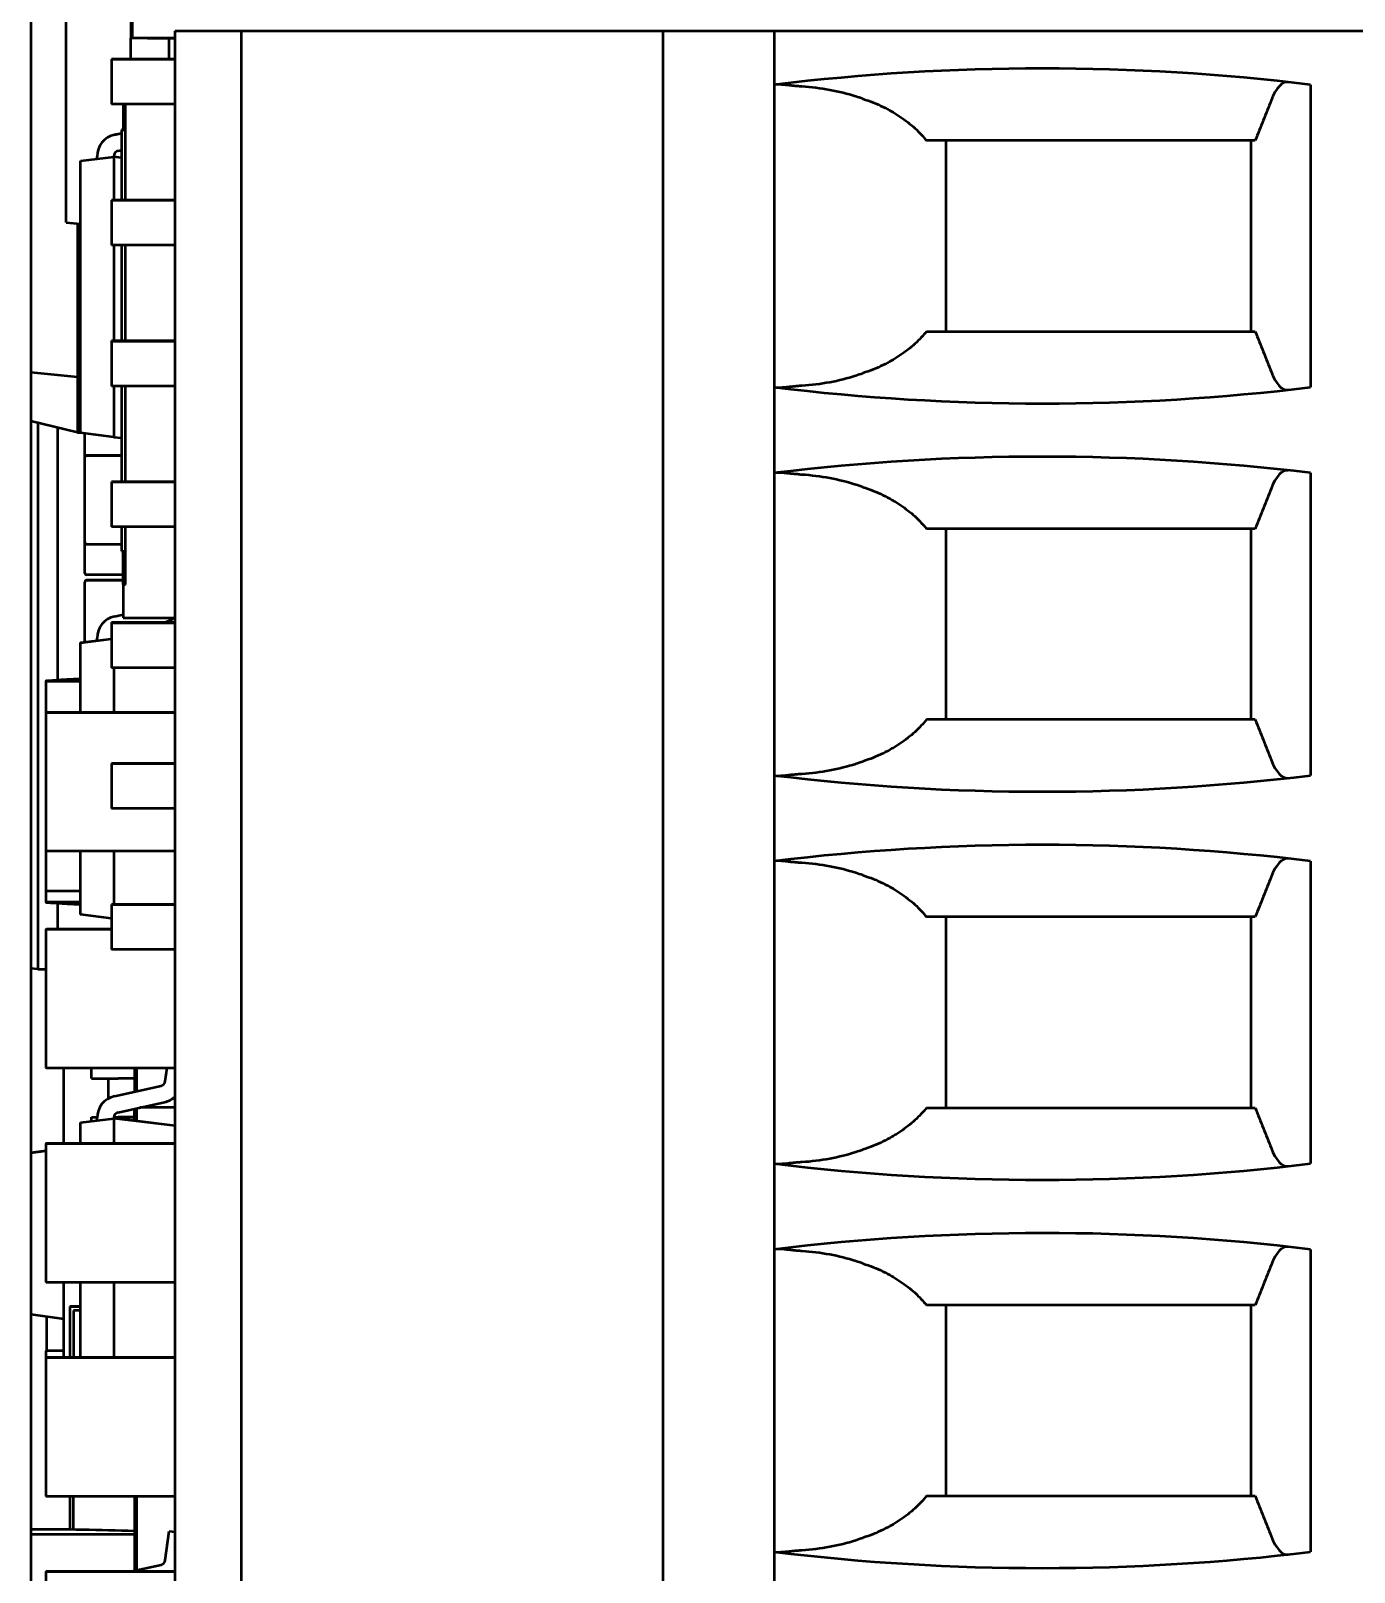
# Model space of a CAD drawing. Header units: millimetres. Extents: x 3137 to 5094, y 789 to 1822.
# Drawn here: x 3575.94 to 3587.87, y 1570.82 to 1584.72 of the extents above; entities that cross this region are included whole.
import ezdxf

# ---------------------------------------------------------------- set-up
doc = ezdxf.new("R2010")
doc.units = ezdxf.units.MM
doc.header["$LTSCALE"] = 1.8
doc.layers.add('외형선(ISO)', color=7, linetype='Continuous', lineweight=50)

msp = doc.modelspace()

# ---------------------------------------------------------------- linework, layer by layer
at = {"layer": '외형선(ISO)'}
for p, q in [((3575.942, 1586.721), (3575.942, 1566.711)), ((3576.259, 1582.994), (3576.259, 1585.865)), ((3576.843, 1585.328), (3576.843, 1584.655)), ((3576.856, 1585.328), (3576.856, 1584.655)), ((3576.856, 1584.655), (3576.843, 1584.655)), ((3576.843, 1584.465), (3576.843, 1584.655)), ((3576.993, 1584.655), (3576.856, 1584.655)), ((3577.242, 1584.655), (3577.189, 1584.655)), ((3577.189, 1584.465), (3577.189, 1584.655)), ((3577.242, 1584.721), (3577.542, 1584.721)), ((3577.242, 1570.521), (3577.242, 1584.721)), ((3577.542, 1584.721), (3577.842, 1584.721)), ((3577.842, 1570.521), (3577.842, 1584.721)), ((3577.842, 1584.721), (3581.642, 1584.721)), ((3581.642, 1570.521), (3581.642, 1584.721)), ((3581.642, 1584.721), (3582.142, 1584.721)), ((3582.142, 1584.721), (3582.342, 1584.721)), ((3582.342, 1584.721), (3582.642, 1584.721)), ((3582.642, 1584.721), (3588.342, 1584.721)), ((3582.642, 1584.721), (3582.642, 1570.521)), ((3577.242, 1584.465), (3576.668, 1584.465)), ((3576.668, 1584.464), (3576.668, 1584.465)), ((3576.668, 1584.464), (3577.242, 1584.464)), ((3576.668, 1584.464), (3576.668, 1584.058)), ((3576.668, 1584.464), (3577.242, 1584.464)), ((3577.242, 1584.464), (3576.668, 1584.464)), ((3576.668, 1584.464), (3576.668, 1584.464)), ((3576.668, 1584.464), (3576.668, 1584.464)), ((3587.477, 1584.234), (3587.477, 1581.507)), ((3577.242, 1584.058), (3576.668, 1584.058)), ((3576.774, 1584.058), (3576.774, 1583.828)), ((3576.794, 1583.828), (3576.794, 1584.058)), ((3576.759, 1583.828), (3576.774, 1583.828)), ((3576.794, 1583.828), (3576.759, 1583.828)), ((3576.759, 1583.828), (3576.759, 1583.195)), ((3576.759, 1583.828), (3576.759, 1583.828)), ((3576.774, 1583.828), (3576.794, 1583.828)), ((3576.794, 1583.195), (3576.794, 1583.828)), ((3576.696, 1583.785), (3576.759, 1583.799)), ((3576.696, 1583.784), (3576.759, 1583.799)), ((3576.696, 1583.785), (3576.759, 1583.799)), ((3576.696, 1583.785), (3576.759, 1583.799)), ((3576.696, 1583.784), (3576.759, 1583.798)), ((3576.696, 1583.784), (3576.759, 1583.798)), ((3576.696, 1583.784), (3576.759, 1583.798)), ((3576.696, 1583.784), (3576.759, 1583.798)), ((3584.192, 1582.011), (3584.192, 1583.731)), ((3586.942, 1582.011), (3586.942, 1583.731)), ((3576.389, 1583.548), (3576.689, 1583.585)), ((3576.389, 1583.549), (3576.539, 1583.567)), ((3576.389, 1583.548), (3576.389, 1583.549)), ((3576.389, 1581.095), (3576.389, 1583.548)), ((3576.539, 1583.589), (3576.539, 1583.589)), ((3576.539, 1583.566), (3576.539, 1583.589)), ((3576.539, 1583.589), (3576.539, 1583.589)), ((3576.539, 1583.589), (3576.539, 1583.589)), ((3576.539, 1583.589), (3576.539, 1583.589)), ((3576.539, 1583.589), (3576.539, 1583.589)), ((3576.539, 1583.589), (3576.539, 1583.589)), ((3576.539, 1583.589), (3576.539, 1583.589)), ((3576.539, 1583.566), (3576.689, 1583.585)), ((3576.689, 1583.585), (3576.689, 1583.589)), ((3576.689, 1583.585), (3576.689, 1583.585)), ((3576.759, 1583.577), (3576.689, 1583.585)), ((3576.759, 1583.576), (3576.689, 1583.585)), ((3576.689, 1583.585), (3576.689, 1583.195)), ((3576.728, 1583.638), (3576.759, 1583.645)), ((3577.242, 1583.195), (3576.668, 1583.195)), ((3576.668, 1583.194), (3576.668, 1583.195)), ((3576.668, 1583.194), (3577.242, 1583.194)), ((3576.668, 1583.194), (3576.668, 1582.788)), ((3576.668, 1583.194), (3577.242, 1583.194)), ((3577.242, 1583.194), (3576.668, 1583.194)), ((3576.668, 1583.194), (3576.668, 1583.194)), ((3576.668, 1583.194), (3576.668, 1583.194)), ((3576.259, 1582.994), (3576.389, 1582.98)), ((3576.363, 1582.983), (3576.363, 1581.598)), ((3577.242, 1582.788), (3576.668, 1582.788)), ((3576.689, 1582.788), (3576.689, 1581.925)), ((3576.759, 1582.788), (3576.759, 1581.925)), ((3576.794, 1581.925), (3576.794, 1582.788)), ((3577.242, 1581.925), (3576.668, 1581.925)), ((3576.668, 1581.924), (3576.668, 1581.925)), ((3576.668, 1581.924), (3577.242, 1581.924)), ((3576.668, 1581.924), (3576.668, 1581.518)), ((3576.668, 1581.924), (3577.242, 1581.924)), ((3577.242, 1581.924), (3576.668, 1581.924)), ((3576.668, 1581.924), (3576.668, 1581.924)), ((3576.668, 1581.924), (3576.668, 1581.924)), ((3576.363, 1581.598), (3575.942, 1581.64)), ((3576.363, 1581.598), (3576.363, 1581.099)), ((3576.389, 1581.598), (3576.363, 1581.598)), ((3577.242, 1581.518), (3576.668, 1581.518)), ((3576.689, 1581.518), (3576.689, 1581.058)), ((3576.759, 1581.518), (3576.759, 1580.655)), ((3576.794, 1580.655), (3576.794, 1581.518)), ((3576.363, 1581.099), (3575.942, 1581.2)), ((3576.005, 1581.185), (3576.005, 1576.26)), ((3576.185, 1578.869), (3576.185, 1581.141)), ((3576.363, 1581.099), (3576.389, 1581.099)), ((3576.689, 1581.058), (3576.389, 1581.095)), ((3576.427, 1580.877), (3576.427, 1581.091)), ((3576.689, 1581.058), (3576.759, 1581.05)), ((3576.427, 1580.877), (3576.427, 1580.877)), ((3576.427, 1580.109), (3576.427, 1580.877)), ((3576.759, 1580.893), (3576.443, 1580.893)), ((3576.443, 1580.893), (3576.759, 1580.893)), ((3576.443, 1580.893), (3576.443, 1580.893)), ((3576.759, 1580.893), (3576.443, 1580.893)), ((3576.443, 1580.893), (3576.443, 1580.893)), ((3577.242, 1580.655), (3576.668, 1580.655)), ((3576.668, 1580.654), (3576.668, 1580.655)), ((3576.668, 1580.654), (3577.242, 1580.654)), ((3576.668, 1580.654), (3576.668, 1580.248)), ((3576.668, 1580.654), (3577.242, 1580.654)), ((3577.242, 1580.654), (3576.668, 1580.654)), ((3576.668, 1580.654), (3576.668, 1580.654)), ((3576.668, 1580.654), (3576.668, 1580.654)), ((3587.477, 1580.734), (3587.477, 1578.007)), ((3577.242, 1580.248), (3576.668, 1580.248)), ((3576.759, 1580.248), (3576.759, 1580.028)), ((3576.794, 1580.028), (3576.794, 1580.248)), ((3584.192, 1578.511), (3584.192, 1580.231)), ((3586.942, 1578.511), (3586.942, 1580.231)), ((3576.427, 1579.832), (3576.427, 1580.109)), ((3576.443, 1580.093), (3576.759, 1580.093)), ((3576.759, 1580.028), (3576.794, 1580.028)), ((3576.774, 1579.728), (3576.774, 1580.028)), ((3576.794, 1579.728), (3576.794, 1580.028)), ((3576.774, 1579.816), (3576.443, 1579.816)), ((3576.427, 1579.751), (3576.427, 1579.751)), ((3576.427, 1579.21), (3576.427, 1579.751)), ((3576.774, 1579.767), (3576.443, 1579.767)), ((3576.443, 1579.767), (3576.774, 1579.767)), ((3576.443, 1579.767), (3576.443, 1579.767)), ((3576.774, 1579.767), (3576.443, 1579.767)), ((3576.443, 1579.767), (3576.443, 1579.767)), ((3576.774, 1579.728), (3576.794, 1579.728)), ((3576.774, 1579.728), (3576.774, 1579.428)), ((3576.774, 1579.728), (3576.794, 1579.728)), ((3576.774, 1579.728), (3576.774, 1579.728)), ((3577.242, 1579.385), (3576.668, 1579.385)), ((3576.668, 1579.384), (3576.668, 1579.385)), ((3576.668, 1579.384), (3577.242, 1579.384)), ((3576.668, 1579.384), (3576.668, 1578.978)), ((3576.668, 1579.384), (3577.242, 1579.384)), ((3577.242, 1579.384), (3576.668, 1579.384)), ((3576.668, 1579.384), (3576.668, 1579.384)), ((3576.668, 1579.384), (3576.668, 1579.384)), ((3576.696, 1579.441), (3576.774, 1579.459)), ((3576.696, 1579.441), (3576.774, 1579.459)), ((3576.696, 1579.441), (3576.774, 1579.459)), ((3576.696, 1579.441), (3576.774, 1579.458)), ((3576.696, 1579.441), (3576.774, 1579.458)), ((3576.696, 1579.441), (3576.774, 1579.458)), ((3576.696, 1579.441), (3576.774, 1579.458)), ((3576.696, 1579.441), (3576.774, 1579.458)), ((3576.774, 1579.428), (3577.242, 1579.428)), ((3577.133, 1579.385), (3577.147, 1579.388)), ((3576.389, 1579.204), (3576.668, 1579.239)), ((3576.539, 1579.246), (3576.539, 1579.246)), ((3576.539, 1579.223), (3576.539, 1579.246)), ((3576.539, 1579.246), (3576.539, 1579.246)), ((3576.539, 1579.246), (3576.539, 1579.246)), ((3576.539, 1579.246), (3576.539, 1579.246)), ((3576.539, 1579.246), (3576.539, 1579.246)), ((3576.539, 1579.246), (3576.539, 1579.246)), ((3576.539, 1579.246), (3576.539, 1579.246)), ((3576.539, 1579.223), (3576.668, 1579.239)), ((3576.389, 1579.205), (3576.539, 1579.224)), ((3576.389, 1579.204), (3576.389, 1579.205)), ((3576.389, 1578.576), (3576.389, 1579.204)), ((3577.242, 1578.978), (3576.668, 1578.978)), ((3576.689, 1578.978), (3576.689, 1578.576)), ((3576.077, 1578.856), (3576.077, 1578.856)), ((3576.077, 1578.856), (3576.077, 1578.571)), ((3576.082, 1578.856), (3576.389, 1578.856)), ((3576.077, 1578.571), (3576.077, 1577.331)), ((3577.242, 1578.576), (3576.082, 1578.576)), ((3576.082, 1578.576), (3576.082, 1578.576)), ((3576.082, 1578.576), (3577.242, 1578.576)), ((3577.242, 1578.115), (3576.668, 1578.115)), ((3576.668, 1578.114), (3576.668, 1578.115)), ((3576.668, 1578.114), (3576.668, 1577.708)), ((3576.668, 1578.114), (3576.668, 1578.114)), ((3576.668, 1578.114), (3577.242, 1578.114)), ((3576.668, 1578.114), (3577.242, 1578.114)), ((3577.242, 1578.114), (3576.668, 1578.114)), ((3576.668, 1578.114), (3576.668, 1578.114)), ((3577.242, 1577.708), (3576.668, 1577.708)), ((3576.077, 1577.331), (3576.077, 1576.968)), ((3576.082, 1577.326), (3577.242, 1577.326)), ((3576.389, 1576.752), (3576.389, 1577.326)), ((3576.689, 1577.326), (3576.689, 1576.845)), ((3587.477, 1577.234), (3587.477, 1574.507)), ((3576.077, 1576.968), (3576.077, 1576.866)), ((3576.389, 1576.963), (3576.082, 1576.963)), ((3576.389, 1576.866), (3576.082, 1576.866)), ((3576.185, 1576.62), (3576.185, 1576.853)), ((3576.668, 1576.718), (3576.389, 1576.752)), ((3577.242, 1576.845), (3576.668, 1576.845)), ((3576.668, 1576.844), (3576.668, 1576.845)), ((3576.668, 1576.844), (3576.668, 1576.844)), ((3576.668, 1576.844), (3576.668, 1576.844)), ((3576.668, 1576.844), (3576.668, 1576.438)), ((3576.668, 1576.844), (3577.242, 1576.844)), ((3577.242, 1576.844), (3576.668, 1576.844)), ((3576.668, 1576.844), (3577.242, 1576.844)), ((3584.192, 1575.011), (3584.192, 1576.731)), ((3586.942, 1575.011), (3586.942, 1576.731)), ((3576.077, 1576.615), (3576.077, 1575.375)), ((3576.668, 1576.62), (3576.082, 1576.62)), ((3576.082, 1576.62), (3576.082, 1576.62)), ((3576.082, 1576.62), (3576.668, 1576.62)), ((3577.242, 1576.438), (3576.668, 1576.438)), ((3576.005, 1576.26), (3575.942, 1576.268)), ((3576.005, 1576.26), (3576.077, 1576.26)), ((3576.082, 1575.37), (3577.242, 1575.37)), ((3576.239, 1574.69), (3576.239, 1575.37)), ((3576.489, 1575.275), (3576.489, 1575.37)), ((3576.877, 1575.37), (3576.877, 1575.156)), ((3576.896, 1575.16), (3576.896, 1575.37)), ((3577.153, 1575.25), (3577.17, 1575.37)), ((3576.639, 1575.275), (3576.639, 1575.093)), ((3576.696, 1575.115), (3577.115, 1575.208)), ((3576.696, 1575.115), (3577.115, 1575.208)), ((3576.696, 1575.115), (3577.115, 1575.208)), ((3576.696, 1575.115), (3577.115, 1575.208)), ((3576.696, 1575.115), (3577.115, 1575.208)), ((3576.696, 1575.115), (3577.115, 1575.208)), ((3576.696, 1575.115), (3577.115, 1575.208)), ((3576.696, 1575.115), (3577.115, 1575.208)), ((3576.877, 1575.275), (3576.73, 1575.275)), ((3576.728, 1574.968), (3577.147, 1575.062)), ((3576.489, 1574.925), (3576.539, 1574.925)), ((3576.489, 1574.891), (3576.489, 1574.925)), ((3576.877, 1574.925), (3576.73, 1574.925)), ((3576.735, 1574.925), (3576.877, 1574.925)), ((3576.877, 1574.893), (3576.877, 1575.001)), ((3576.896, 1574.89), (3576.896, 1575.006)), ((3577.242, 1575.012), (3576.923, 1575.012)), ((3576.389, 1574.878), (3576.689, 1574.915)), ((3576.389, 1574.879), (3576.539, 1574.897)), ((3576.389, 1574.878), (3576.389, 1574.879)), ((3576.389, 1574.69), (3576.389, 1574.878)), ((3576.539, 1574.92), (3576.539, 1574.92)), ((3576.539, 1574.897), (3576.539, 1574.92)), ((3576.539, 1574.92), (3576.539, 1574.92)), ((3576.539, 1574.92), (3576.539, 1574.92)), ((3576.539, 1574.92), (3576.539, 1574.92)), ((3576.539, 1574.92), (3576.539, 1574.92)), ((3576.539, 1574.92), (3576.539, 1574.92)), ((3576.539, 1574.92), (3576.539, 1574.92)), ((3576.539, 1574.897), (3576.689, 1574.915)), ((3576.689, 1574.915), (3576.689, 1574.92)), ((3577.242, 1574.848), (3576.689, 1574.916)), ((3576.689, 1574.915), (3576.689, 1574.915)), ((3577.242, 1574.847), (3576.689, 1574.915)), ((3576.689, 1574.915), (3576.689, 1574.69)), ((3576.077, 1574.684), (3576.077, 1573.444)), ((3576.082, 1574.689), (3576.082, 1574.69)), ((3576.082, 1574.69), (3577.242, 1574.69)), ((3577.242, 1574.689), (3576.082, 1574.689)), ((3576.077, 1574.624), (3575.942, 1574.605)), ((3575.942, 1574.604), (3576.077, 1574.623)), ((3587.477, 1573.734), (3587.477, 1571.007)), ((3576.082, 1573.439), (3577.242, 1573.439)), ((3576.239, 1572.759), (3576.239, 1573.439)), ((3576.389, 1572.759), (3576.389, 1573.439)), ((3576.689, 1573.439), (3576.689, 1572.759)), ((3575.942, 1573.151), (3576.239, 1573.109)), ((3576.082, 1573.131), (3576.082, 1572.82)), ((3576.292, 1573.218), (3576.292, 1573.219)), ((3576.292, 1573.219), (3576.389, 1573.219)), ((3576.292, 1573.219), (3576.292, 1573.219)), ((3576.389, 1573.218), (3576.292, 1573.218)), ((3576.292, 1573.218), (3576.292, 1572.759)), ((3576.327, 1573.183), (3576.327, 1572.759)), ((3576.327, 1573.183), (3576.327, 1573.183)), ((3576.389, 1573.183), (3576.327, 1573.183)), ((3576.389, 1573.183), (3576.327, 1573.183)), ((3584.192, 1571.511), (3584.192, 1573.231)), ((3586.942, 1571.511), (3586.942, 1573.231)), ((3576.077, 1572.815), (3576.077, 1572.754)), ((3576.077, 1572.815), (3576.077, 1572.815)), ((3576.077, 1572.754), (3576.077, 1571.514)), ((3576.239, 1572.82), (3576.082, 1572.82)), ((3577.242, 1572.759), (3576.082, 1572.759)), ((3576.082, 1572.759), (3576.082, 1572.759)), ((3576.082, 1572.759), (3577.242, 1572.759)), ((3576.082, 1571.509), (3577.242, 1571.509)), ((3576.292, 1571.509), (3576.292, 1571.211)), ((3576.327, 1571.21), (3576.327, 1571.509)), ((3576.877, 1571.509), (3576.877, 1570.838)), ((3576.896, 1570.842), (3576.896, 1571.509)), ((3577.153, 1570.932), (3577.19, 1571.195)), ((3577.19, 1571.195), (3577.242, 1571.187)), ((3577.19, 1571.195), (3577.19, 1571.195)), ((3577.19, 1571.195), (3577.242, 1571.187)), ((3577.19, 1571.195), (3577.242, 1571.188)), ((3577.19, 1571.195), (3577.19, 1571.195)), ((3577.19, 1571.195), (3577.242, 1571.188)), ((3577.19, 1571.195), (3577.19, 1571.195)), ((3577.19, 1571.195), (3577.242, 1571.188)), ((3577.19, 1571.195), (3577.19, 1571.195)), ((3577.19, 1571.195), (3577.242, 1571.188)), ((3577.19, 1571.195), (3577.19, 1571.195)), ((3577.19, 1571.195), (3577.242, 1571.188)), ((3577.19, 1571.195), (3577.19, 1571.195)), ((3577.19, 1571.195), (3577.242, 1571.188)), ((3577.19, 1571.195), (3577.19, 1571.195)), ((3575.942, 1571.167), (3576.877, 1571.167)), ((3576.077, 1570.824), (3576.077, 1569.584)), ((3577.242, 1570.829), (3576.082, 1570.829)), ((3576.082, 1570.829), (3577.242, 1570.829)), ((3576.082, 1570.829), (3576.082, 1570.829)), ((3576.569, 1570.824), (3576.569, 1570.824)), ((3576.834, 1570.824), (3576.834, 1570.824)), ((3576.838, 1570.829), (3577.115, 1570.89)), ((3576.838, 1570.829), (3577.115, 1570.89)), ((3576.838, 1570.829), (3576.838, 1570.829)), ((3576.838, 1570.829), (3576.838, 1570.829)), ((3576.838, 1570.829), (3576.838, 1570.829)), ((3576.839, 1570.829), (3577.115, 1570.89)), ((3576.839, 1570.829), (3577.115, 1570.89)), ((3576.839, 1570.829), (3577.115, 1570.89)), ((3576.839, 1570.829), (3576.839, 1570.829)), ((3576.839, 1570.829), (3576.839, 1570.829)), ((3576.839, 1570.829), (3576.839, 1570.829)), ((3576.839, 1570.829), (3576.839, 1570.829)), ((3576.84, 1570.829), (3577.115, 1570.89)), ((3576.84, 1570.829), (3577.115, 1570.89)), ((3576.84, 1570.829), (3577.115, 1570.89)), ((3576.84, 1570.829), (3576.84, 1570.829))]:
    msp.add_line(p, q, dxfattribs=at)
for centre, radius, start, end in [((3585.062, 1564.381), 20, 83.062, 96.9498), ((3576.739, 1583.589), 0.2, 102.5361, 180), ((3576.739, 1583.589), 0.2, 102.5361, 180), ((3576.739, 1583.589), 0.2, 102.5361, 180), ((3576.739, 1583.589), 0.2, 102.5361, 180), ((3576.739, 1583.589), 0.2, 102.5361, 180), ((3576.739, 1583.589), 0.2, 102.5361, 180), ((3576.739, 1583.589), 0.2, 102.5361, 180), ((3576.739, 1583.589), 0.2, 102.5361, 180), ((3576.739, 1583.589), 0.05, 102.5361, 180), ((3585.062, 1601.361), 20, 263.0502, 276.938), ((3576.443, 1580.877), 0.016, 90, 180), ((3576.443, 1580.877), 0.016, 90, 180), ((3585.062, 1560.881), 20, 83.062, 96.9498), ((3576.443, 1580.109), 0.016, 180, 270), ((3576.443, 1579.832), 0.016, 180, 270), ((3576.443, 1579.751), 0.016, 90, 180), ((3576.443, 1579.751), 0.016, 90, 180), ((3576.739, 1579.246), 0.2, 102.5361, 180), ((3576.739, 1579.246), 0.2, 102.5361, 180), ((3576.739, 1579.246), 0.2, 102.5361, 180), ((3576.739, 1579.246), 0.2, 102.5361, 180), ((3576.739, 1579.246), 0.2, 102.5361, 180), ((3576.739, 1579.246), 0.2, 102.5361, 180), ((3576.739, 1579.246), 0.2, 102.5361, 180), ((3576.739, 1579.246), 0.2, 102.5361, 180), ((3577.104, 1579.583), 0.2, 282.5361, 309.1219), ((3585.062, 1597.861), 20, 263.0502, 276.938), ((3576.082, 1577.331), 0.005, 180, 270.0199), ((3585.062, 1557.381), 20, 83.062, 96.9498), ((3576.082, 1575.375), 0.005, 180, 270.0199), ((3577.104, 1575.257), 0.05, 282.5361, 352), ((3577.104, 1575.257), 0.05, 282.5361, 352), ((3577.104, 1575.257), 0.05, 282.5361, 352), ((3577.104, 1575.257), 0.05, 282.5361, 352), ((3577.104, 1575.257), 0.05, 282.5361, 352), ((3577.104, 1575.257), 0.05, 282.5361, 352), ((3577.104, 1575.257), 0.05, 282.5361, 352), ((3577.104, 1575.257), 0.05, 282.5361, 352), ((3576.739, 1574.92), 0.2, 102.5361, 180), ((3576.739, 1574.92), 0.2, 102.5361, 180), ((3576.739, 1574.92), 0.2, 102.5361, 180), ((3576.739, 1574.92), 0.2, 102.5361, 180), ((3576.739, 1574.92), 0.2, 102.5361, 180), ((3576.739, 1574.92), 0.2, 102.5361, 180), ((3576.739, 1574.92), 0.2, 102.5361, 180), ((3576.739, 1574.92), 0.2, 102.5361, 180), ((3577.104, 1575.257), 0.2, 282.5361, 313.477), ((3576.739, 1574.92), 0.05, 102.5361, 180), ((3585.062, 1594.361), 20, 263.0502, 276.938), ((3585.062, 1553.881), 20, 83.062, 96.9498), ((3576.082, 1573.444), 0.005, 180, 270.0199), ((3576.082, 1572.815), 0.005, 90, 180), ((3576.082, 1571.514), 0.005, 180, 270.0199), ((3577.104, 1570.939), 0.05, 282.5361, 352), ((3577.104, 1570.939), 0.05, 282.5361, 352), ((3577.104, 1570.939), 0.05, 282.5361, 352), ((3577.104, 1570.939), 0.05, 282.5361, 352), ((3577.104, 1570.939), 0.05, 282.5361, 352), ((3577.104, 1570.939), 0.05, 282.5361, 352), ((3577.104, 1570.939), 0.05, 282.5361, 352), ((3577.104, 1570.939), 0.05, 282.5361, 352), ((3585.062, 1590.861), 20, 263.0502, 276.938), ((3576.082, 1570.824), 0.005, 90, 180.0142)]:
    msp.add_arc(centre, radius, start, end, dxfattribs=at)
for centre, major_axis, ratio, start_param, end_param in [((3587.274, 1583.251), (-0.008, 1.007), 0.265469, 6.251531, 6.862917), ((3582.481, 1583.109), (-1.662, -0.285), 0.648616, 4.035739, 4.353534), ((3575.813, 1564.381), (-22.877, 0), 0.914642, 4.372426, 4.375396), ((3582.481, 1582.632), (-1.662, 0.285), 0.648616, 1.929651, 2.247447), ((3575.813, 1601.361), (-22.877, 0), 0.914642, 1.907789, 1.910759), ((3587.274, 1582.49), (-0.008, -1.007), 0.265469, 5.703454, 6.31484), ((3587.274, 1579.751), (-0.008, 1.007), 0.265469, 6.251531, 6.862917), ((3582.481, 1579.609), (-1.662, -0.285), 0.648616, 4.035739, 4.353534), ((3575.813, 1560.881), (-22.877, 0), 0.914642, 4.372426, 4.375396), ((3575.813, 1597.861), (-22.877, 0), 0.914642, 1.907789, 1.910759), ((3587.274, 1578.99), (-0.008, -1.007), 0.265469, 5.703454, 6.31484), ((3582.481, 1579.132), (-1.662, 0.285), 0.648616, 1.929651, 2.247447), ((3582.481, 1576.109), (-1.662, -0.285), 0.648616, 4.035739, 4.353534), ((3587.274, 1576.251), (-0.008, 1.007), 0.265469, 6.251531, 6.862917), ((3575.813, 1557.381), (-22.877, 0), 0.914642, 4.372426, 4.375396), ((3822.511, 1823.59), (-246.43, -246.73), 0.000136, 0.000157, 0.001646), ((3576.739, 1575.275), (-0.25, 0), 0.00019, 0, 1.53589), ((3576.739, 1574.925), (-0.25, 0), 0.00019, 0, 0.643865), ((3576.739, 1574.925), (0.1, 0), 0.00019, 4.191682, 4.677482), ((3576.739, 1574.925), (-0.25, 0), 0.00019, 1.37045, 1.53589), ((3587.274, 1575.49), (-0.008, -1.007), 0.265469, 5.703454, 6.31484), ((3582.481, 1575.632), (-1.662, 0.285), 0.648616, 1.929651, 2.247447), ((3575.813, 1594.361), (-22.877, 0), 0.914642, 1.907789, 1.910759), ((3582.481, 1572.609), (-1.662, -0.285), 0.648616, 4.035739, 4.353534), ((3587.274, 1572.751), (-0.008, 1.007), 0.265469, 6.251531, 6.862917), ((3575.813, 1553.881), (-22.877, 0), 0.914642, 4.372426, 4.375396), ((3582.481, 1572.132), (-1.662, 0.285), 0.648616, 1.929651, 2.247447), ((3575.813, 1590.861), (-22.877, 0), 0.914642, 1.907789, 1.910759), ((3587.274, 1571.99), (-0.008, -1.007), 0.265469, 5.703454, 6.31484)]:
    msp.add_ellipse(centre, major_axis=major_axis, ratio=ratio, start_param=start_param, end_param=end_param, dxfattribs=at)
for points in [[(3577.189, 1584.655), (3577.189, 1584.655), (3576.844, 1584.655), (3576.843, 1584.655)], [(3576.993, 1584.655), (3577.004, 1584.655), (3577.143, 1584.655), (3577.242, 1584.655)], [(3576.082, 1576.861), (3576.079, 1576.861), (3576.077, 1576.863), (3576.077, 1576.866)], [(3576.077, 1572.324), (3576.077, 1572.325), (3576.077, 1572.325), (3576.077, 1572.325)], [(3575.942, 1571.211), (3576.253, 1571.214), (3576.565, 1571.208), (3576.877, 1571.196)]]:
    msp.add_open_spline(points, degree=3, dxfattribs=at)
for points, knots in [([(3582.892, 1584.218), (3582.878, 1584.219), (3582.864, 1584.22), (3582.851, 1584.222), (3582.845, 1584.222), (3582.839, 1584.223), (3582.832, 1584.223), (3582.826, 1584.224), (3582.82, 1584.224), (3582.814, 1584.225), (3582.802, 1584.226), (3582.791, 1584.227), (3582.78, 1584.229), (3582.769, 1584.23), (3582.758, 1584.231), (3582.748, 1584.232), (3582.739, 1584.233), (3582.729, 1584.234), (3582.721, 1584.235), (3582.716, 1584.235), (3582.712, 1584.235), (3582.708, 1584.236), (3582.704, 1584.236), (3582.701, 1584.236), (3582.697, 1584.236), (3582.69, 1584.237), (3582.683, 1584.237), (3582.677, 1584.237), (3582.671, 1584.237), (3582.666, 1584.237), (3582.662, 1584.236)], [0.125716, 0.125716, 0.125716, 0.125716, 0.1735105, 0.1735105, 0.1735105, 0.1972868, 0.1972868, 0.1972868, 0.2211022, 0.2211022, 0.2211022, 0.2689459, 0.2689459, 0.2689459, 0.3168849, 0.3168849, 0.3168849, 0.3646899, 0.3646899, 0.3646899, 0.3884782, 0.3884782, 0.3884782, 0.4122764, 0.4122764, 0.4122764, 0.46011, 0.46011, 0.46011, 0.5080516, 0.5080516, 0.5080516, 0.5080516]), ([(3583.442, 1584.107), (3583.474, 1584.097), (3583.505, 1584.086), (3583.535, 1584.074), (3583.565, 1584.062), (3583.594, 1584.049), (3583.622, 1584.035), (3583.651, 1584.022), (3583.678, 1584.007), (3583.704, 1583.993), (3583.717, 1583.985), (3583.729, 1583.978), (3583.742, 1583.97), (3583.754, 1583.962), (3583.766, 1583.954), (3583.778, 1583.946), (3583.802, 1583.93), (3583.825, 1583.914), (3583.847, 1583.896), (3583.869, 1583.879), (3583.889, 1583.862), (3583.909, 1583.844), (3583.929, 1583.826), (3583.948, 1583.807), (3583.965, 1583.788), (3583.983, 1583.769), (3583.999, 1583.75), (3584.015, 1583.731)], [0.1451984, 0.1451984, 0.1451984, 0.1451984, 0.2603351, 0.2603351, 0.2603351, 0.3755929, 0.3755929, 0.3755929, 0.4905301, 0.4905301, 0.4905301, 0.5477255, 0.5477255, 0.5477255, 0.6048945, 0.6048945, 0.6048945, 0.7195328, 0.7195328, 0.7195328, 0.8344442, 0.8344442, 0.8344442, 0.9494087, 0.9494087, 0.9494087, 1.0641462, 1.0641462, 1.0641462, 1.0641462]), ([(3587.121, 1584.092), (3587.109, 1584.062), (3587.097, 1584.032), (3587.085, 1584.002), (3587.073, 1583.972), (3587.061, 1583.942), (3587.049, 1583.912), (3587.038, 1583.881), (3587.026, 1583.851), (3587.014, 1583.821), (3587.002, 1583.791), (3586.99, 1583.761), (3586.978, 1583.731)], [27.3487746, 27.3487746, 27.3487746, 27.3487746, 27.5141397, 27.5141397, 27.5141397, 27.6795053, 27.6795053, 27.6795053, 27.8448716, 27.8448716, 27.8448716, 28.0102384, 28.0102384, 28.0102384, 28.0102384]), ([(3584.015, 1582.011), (3583.999, 1581.991), (3583.983, 1581.972), (3583.965, 1581.953), (3583.948, 1581.934), (3583.929, 1581.916), (3583.909, 1581.898), (3583.889, 1581.88), (3583.869, 1581.862), (3583.847, 1581.845), (3583.825, 1581.828), (3583.802, 1581.811), (3583.778, 1581.795), (3583.766, 1581.787), (3583.754, 1581.779), (3583.742, 1581.771), (3583.729, 1581.764), (3583.717, 1581.756), (3583.704, 1581.749), (3583.678, 1581.734), (3583.651, 1581.72), (3583.622, 1581.706), (3583.594, 1581.692), (3583.565, 1581.68), (3583.535, 1581.667), (3583.505, 1581.655), (3583.474, 1581.644), (3583.442, 1581.634)], [0.5896293, 0.5896293, 0.5896293, 0.5896293, 0.7043669, 0.7043669, 0.7043669, 0.8193314, 0.8193314, 0.8193314, 0.9342428, 0.9342428, 0.9342428, 1.048881, 1.048881, 1.048881, 1.1060499, 1.1060499, 1.1060499, 1.1632454, 1.1632454, 1.1632454, 1.2781827, 1.2781827, 1.2781827, 1.3934405, 1.3934405, 1.3934405, 1.5085772, 1.5085772, 1.5085772, 1.5085772]), ([(3586.978, 1582.011), (3586.99, 1581.98), (3587.002, 1581.95), (3587.014, 1581.92), (3587.026, 1581.89), (3587.038, 1581.86), (3587.049, 1581.83), (3587.061, 1581.799), (3587.073, 1581.769), (3587.085, 1581.739), (3587.097, 1581.709), (3587.109, 1581.679), (3587.121, 1581.649)], [11.3358505, 11.3358505, 11.3358505, 11.3358505, 11.5012174, 11.5012174, 11.5012174, 11.6665836, 11.6665836, 11.6665836, 11.8319493, 11.8319493, 11.8319493, 11.9973143, 11.9973143, 11.9973143, 11.9973143]), ([(3582.662, 1581.505), (3582.666, 1581.505), (3582.671, 1581.504), (3582.677, 1581.504), (3582.683, 1581.504), (3582.69, 1581.504), (3582.697, 1581.505), (3582.701, 1581.505), (3582.704, 1581.505), (3582.708, 1581.506), (3582.712, 1581.506), (3582.716, 1581.506), (3582.721, 1581.507), (3582.729, 1581.507), (3582.739, 1581.508), (3582.748, 1581.509), (3582.758, 1581.51), (3582.769, 1581.511), (3582.78, 1581.513), (3582.791, 1581.514), (3582.802, 1581.515), (3582.814, 1581.516), (3582.82, 1581.517), (3582.826, 1581.517), (3582.832, 1581.518), (3582.839, 1581.519), (3582.845, 1581.519), (3582.851, 1581.52), (3582.864, 1581.521), (3582.878, 1581.522), (3582.892, 1581.523)], [0.0672172, 0.0672172, 0.0672172, 0.0672172, 0.1151588, 0.1151588, 0.1151588, 0.1629924, 0.1629924, 0.1629924, 0.1867906, 0.1867906, 0.1867906, 0.2105789, 0.2105789, 0.2105789, 0.2583839, 0.2583839, 0.2583839, 0.3063229, 0.3063229, 0.3063229, 0.3541665, 0.3541665, 0.3541665, 0.377982, 0.377982, 0.377982, 0.4017583, 0.4017583, 0.4017583, 0.4495528, 0.4495528, 0.4495528, 0.4495528]), ([(3582.892, 1580.718), (3582.878, 1580.719), (3582.864, 1580.72), (3582.851, 1580.722), (3582.845, 1580.722), (3582.839, 1580.723), (3582.832, 1580.723), (3582.826, 1580.724), (3582.82, 1580.724), (3582.814, 1580.725), (3582.802, 1580.726), (3582.791, 1580.727), (3582.78, 1580.729), (3582.769, 1580.73), (3582.758, 1580.731), (3582.748, 1580.732), (3582.739, 1580.733), (3582.729, 1580.734), (3582.721, 1580.735), (3582.716, 1580.735), (3582.712, 1580.735), (3582.708, 1580.736), (3582.704, 1580.736), (3582.701, 1580.736), (3582.697, 1580.736), (3582.69, 1580.737), (3582.683, 1580.737), (3582.677, 1580.737), (3582.671, 1580.737), (3582.666, 1580.737), (3582.662, 1580.736)], [0.125716, 0.125716, 0.125716, 0.125716, 0.1735105, 0.1735105, 0.1735105, 0.1972868, 0.1972868, 0.1972868, 0.2211022, 0.2211022, 0.2211022, 0.2689459, 0.2689459, 0.2689459, 0.3168849, 0.3168849, 0.3168849, 0.3646899, 0.3646899, 0.3646899, 0.3884782, 0.3884782, 0.3884782, 0.4122764, 0.4122764, 0.4122764, 0.46011, 0.46011, 0.46011, 0.5080516, 0.5080516, 0.5080516, 0.5080516]), ([(3583.442, 1580.607), (3583.474, 1580.597), (3583.505, 1580.586), (3583.535, 1580.574), (3583.565, 1580.562), (3583.594, 1580.549), (3583.622, 1580.535), (3583.651, 1580.522), (3583.678, 1580.507), (3583.704, 1580.493), (3583.717, 1580.485), (3583.729, 1580.478), (3583.742, 1580.47), (3583.754, 1580.462), (3583.766, 1580.454), (3583.778, 1580.446), (3583.802, 1580.43), (3583.825, 1580.414), (3583.847, 1580.396), (3583.869, 1580.379), (3583.889, 1580.362), (3583.909, 1580.344), (3583.929, 1580.326), (3583.948, 1580.307), (3583.965, 1580.288), (3583.983, 1580.269), (3583.999, 1580.25), (3584.015, 1580.231)], [0.1451984, 0.1451984, 0.1451984, 0.1451984, 0.2603351, 0.2603351, 0.2603351, 0.3755929, 0.3755929, 0.3755929, 0.4905301, 0.4905301, 0.4905301, 0.5477255, 0.5477255, 0.5477255, 0.6048945, 0.6048945, 0.6048945, 0.7195328, 0.7195328, 0.7195328, 0.8344442, 0.8344442, 0.8344442, 0.9494087, 0.9494087, 0.9494087, 1.0641462, 1.0641462, 1.0641462, 1.0641462]), ([(3587.121, 1580.592), (3587.109, 1580.562), (3587.097, 1580.532), (3587.085, 1580.502), (3587.073, 1580.472), (3587.061, 1580.442), (3587.049, 1580.412), (3587.038, 1580.381), (3587.026, 1580.351), (3587.014, 1580.321), (3587.002, 1580.291), (3586.99, 1580.261), (3586.978, 1580.231)], [27.3487746, 27.3487746, 27.3487746, 27.3487746, 27.5141397, 27.5141397, 27.5141397, 27.6795053, 27.6795053, 27.6795053, 27.8448716, 27.8448716, 27.8448716, 28.0102384, 28.0102384, 28.0102384, 28.0102384]), ([(3576.082, 1578.861), (3576.08, 1578.861), (3576.079, 1578.86), (3576.078, 1578.859), (3576.078, 1578.859), (3576.077, 1578.858), (3576.077, 1578.858), (3576.077, 1578.857), (3576.077, 1578.857), (3576.077, 1578.857), (3576.077, 1578.857), (3576.077, 1578.856), (3576.077, 1578.856), (3576.077, 1578.856), (3576.077, 1578.856), (3576.077, 1578.856), (3576.077, 1578.856), (3576.077, 1578.856), (3576.077, 1578.856), (3576.077, 1578.856), (3576.077, 1578.856), (3576.077, 1578.856)], [0.0000203812, 0.0000203812, 0.0000203812, 0.0000203812, 0.0004738719, 0.0004738719, 0.0004738719, 0.0007108064, 0.0007108064, 0.0007108064, 0.0008292737, 0.0008292737, 0.0008292737, 0.0008885073, 0.0008885073, 0.0008885073, 0.0009181242, 0.0009181242, 0.0009181242, 0.0009329326, 0.0009329326, 0.0009329326, 0.000947741, 0.000947741, 0.000947741, 0.000947741]), ([(3576.081, 1578.861), (3576.082, 1578.861), (3576.083, 1578.861), (3576.086, 1578.861), (3576.087, 1578.862), (3576.092, 1578.862), (3576.093, 1578.862), (3576.097, 1578.862), (3576.098, 1578.862), (3576.105, 1578.863), (3576.11, 1578.863), (3576.12, 1578.864), (3576.125, 1578.864), (3576.141, 1578.866), (3576.153, 1578.866), (3576.198, 1578.87), (3576.231, 1578.872), (3576.306, 1578.876), (3576.348, 1578.878), (3576.389, 1578.879)], [0, 0, 0, 0, 0.00393449, 0.00393449, 0.00690129, 0.00690129, 0.00770086, 0.00770086, 0.00849379, 0.00849379, 0.01010357, 0.01010357, 0.01168245, 0.01168245, 0.01507668, 0.01507668, 0.02524566, 0.02524566, 0.03762738, 0.03762738, 0.03762738, 0.03762738]), ([(3576.082, 1578.576), (3576.08, 1578.576), (3576.079, 1578.575), (3576.078, 1578.574), (3576.078, 1578.573), (3576.077, 1578.573), (3576.077, 1578.572), (3576.077, 1578.572), (3576.077, 1578.572), (3576.077, 1578.572), (3576.077, 1578.571), (3576.077, 1578.571), (3576.077, 1578.571), (3576.077, 1578.571), (3576.077, 1578.571), (3576.077, 1578.571), (3576.077, 1578.571), (3576.077, 1578.571), (3576.077, 1578.571), (3576.077, 1578.571), (3576.077, 1578.571), (3576.077, 1578.571)], [0.0000000028, 0.0000000028, 0.0000000028, 0.0000000028, 0.0004738719, 0.0004738719, 0.0004738719, 0.0007108064, 0.0007108064, 0.0007108064, 0.0008292737, 0.0008292737, 0.0008292737, 0.0008885073, 0.0008885073, 0.0008885073, 0.0009181242, 0.0009181242, 0.0009181242, 0.0009329326, 0.0009329326, 0.0009329326, 0.000947741, 0.000947741, 0.000947741, 0.000947741]), ([(3584.015, 1578.511), (3583.999, 1578.491), (3583.983, 1578.472), (3583.965, 1578.453), (3583.948, 1578.434), (3583.929, 1578.416), (3583.909, 1578.398), (3583.889, 1578.38), (3583.869, 1578.362), (3583.847, 1578.345), (3583.825, 1578.328), (3583.802, 1578.311), (3583.778, 1578.295), (3583.766, 1578.287), (3583.754, 1578.279), (3583.742, 1578.271), (3583.729, 1578.264), (3583.717, 1578.256), (3583.704, 1578.249), (3583.678, 1578.234), (3583.651, 1578.22), (3583.622, 1578.206), (3583.594, 1578.192), (3583.565, 1578.18), (3583.535, 1578.167), (3583.505, 1578.155), (3583.474, 1578.144), (3583.442, 1578.134)], [0.5896293, 0.5896293, 0.5896293, 0.5896293, 0.7043669, 0.7043669, 0.7043669, 0.8193314, 0.8193314, 0.8193314, 0.9342428, 0.9342428, 0.9342428, 1.048881, 1.048881, 1.048881, 1.1060499, 1.1060499, 1.1060499, 1.1632454, 1.1632454, 1.1632454, 1.2781827, 1.2781827, 1.2781827, 1.3934405, 1.3934405, 1.3934405, 1.5085772, 1.5085772, 1.5085772, 1.5085772]), ([(3586.978, 1578.511), (3586.99, 1578.48), (3587.002, 1578.45), (3587.014, 1578.42), (3587.026, 1578.39), (3587.038, 1578.36), (3587.049, 1578.33), (3587.061, 1578.299), (3587.073, 1578.269), (3587.085, 1578.239), (3587.097, 1578.209), (3587.109, 1578.179), (3587.121, 1578.149)], [11.3358505, 11.3358505, 11.3358505, 11.3358505, 11.5012174, 11.5012174, 11.5012174, 11.6665836, 11.6665836, 11.6665836, 11.8319493, 11.8319493, 11.8319493, 11.9973143, 11.9973143, 11.9973143, 11.9973143]), ([(3582.662, 1578.005), (3582.666, 1578.005), (3582.671, 1578.004), (3582.677, 1578.004), (3582.683, 1578.004), (3582.69, 1578.004), (3582.697, 1578.005), (3582.701, 1578.005), (3582.704, 1578.005), (3582.708, 1578.006), (3582.712, 1578.006), (3582.716, 1578.006), (3582.721, 1578.007), (3582.729, 1578.007), (3582.739, 1578.008), (3582.748, 1578.009), (3582.758, 1578.01), (3582.769, 1578.011), (3582.78, 1578.013), (3582.791, 1578.014), (3582.802, 1578.015), (3582.814, 1578.016), (3582.82, 1578.017), (3582.826, 1578.017), (3582.832, 1578.018), (3582.839, 1578.019), (3582.845, 1578.019), (3582.851, 1578.02), (3582.864, 1578.021), (3582.878, 1578.022), (3582.892, 1578.023)], [0.0672172, 0.0672172, 0.0672172, 0.0672172, 0.1151588, 0.1151588, 0.1151588, 0.1629924, 0.1629924, 0.1629924, 0.1867906, 0.1867906, 0.1867906, 0.2105789, 0.2105789, 0.2105789, 0.2583839, 0.2583839, 0.2583839, 0.3063229, 0.3063229, 0.3063229, 0.3541665, 0.3541665, 0.3541665, 0.377982, 0.377982, 0.377982, 0.4017583, 0.4017583, 0.4017583, 0.4495528, 0.4495528, 0.4495528, 0.4495528]), ([(3582.892, 1577.218), (3582.878, 1577.219), (3582.864, 1577.22), (3582.851, 1577.222), (3582.845, 1577.222), (3582.839, 1577.223), (3582.832, 1577.223), (3582.826, 1577.224), (3582.82, 1577.224), (3582.814, 1577.225), (3582.802, 1577.226), (3582.791, 1577.227), (3582.78, 1577.229), (3582.769, 1577.23), (3582.758, 1577.231), (3582.748, 1577.232), (3582.739, 1577.233), (3582.729, 1577.234), (3582.721, 1577.235), (3582.716, 1577.235), (3582.712, 1577.235), (3582.708, 1577.236), (3582.704, 1577.236), (3582.701, 1577.236), (3582.697, 1577.236), (3582.69, 1577.237), (3582.683, 1577.237), (3582.677, 1577.237), (3582.671, 1577.237), (3582.666, 1577.237), (3582.662, 1577.236)], [0.125716, 0.125716, 0.125716, 0.125716, 0.1735105, 0.1735105, 0.1735105, 0.1972868, 0.1972868, 0.1972868, 0.2211022, 0.2211022, 0.2211022, 0.2689459, 0.2689459, 0.2689459, 0.3168849, 0.3168849, 0.3168849, 0.3646899, 0.3646899, 0.3646899, 0.3884782, 0.3884782, 0.3884782, 0.4122764, 0.4122764, 0.4122764, 0.46011, 0.46011, 0.46011, 0.5080516, 0.5080516, 0.5080516, 0.5080516]), ([(3583.442, 1577.107), (3583.474, 1577.097), (3583.505, 1577.086), (3583.535, 1577.074), (3583.565, 1577.062), (3583.594, 1577.049), (3583.622, 1577.035), (3583.651, 1577.022), (3583.678, 1577.007), (3583.704, 1576.993), (3583.717, 1576.985), (3583.729, 1576.978), (3583.742, 1576.97), (3583.754, 1576.962), (3583.766, 1576.954), (3583.778, 1576.946), (3583.802, 1576.93), (3583.825, 1576.914), (3583.847, 1576.896), (3583.869, 1576.879), (3583.889, 1576.862), (3583.909, 1576.844), (3583.929, 1576.826), (3583.948, 1576.807), (3583.965, 1576.788), (3583.983, 1576.769), (3583.999, 1576.75), (3584.015, 1576.731)], [0.1451984, 0.1451984, 0.1451984, 0.1451984, 0.2603351, 0.2603351, 0.2603351, 0.3755929, 0.3755929, 0.3755929, 0.4905301, 0.4905301, 0.4905301, 0.5477255, 0.5477255, 0.5477255, 0.6048945, 0.6048945, 0.6048945, 0.7195328, 0.7195328, 0.7195328, 0.8344442, 0.8344442, 0.8344442, 0.9494087, 0.9494087, 0.9494087, 1.0641462, 1.0641462, 1.0641462, 1.0641462]), ([(3587.121, 1577.092), (3587.109, 1577.062), (3587.097, 1577.032), (3587.085, 1577.002), (3587.073, 1576.972), (3587.061, 1576.942), (3587.049, 1576.912), (3587.038, 1576.881), (3587.026, 1576.851), (3587.014, 1576.821), (3587.002, 1576.791), (3586.99, 1576.761), (3586.978, 1576.731)], [27.3487746, 27.3487746, 27.3487746, 27.3487746, 27.5141397, 27.5141397, 27.5141397, 27.6795053, 27.6795053, 27.6795053, 27.8448716, 27.8448716, 27.8448716, 28.0102384, 28.0102384, 28.0102384, 28.0102384]), ([(3576.077, 1576.968), (3576.077, 1576.968), (3576.077, 1576.968), (3576.077, 1576.968), (3576.077, 1576.966), (3576.079, 1576.963), (3576.082, 1576.963)], [-0.0000046349, -0.0000046349, -0.0000046349, -0.0000046349, 0.0000103556, 0.0000103556, 0.0000103556, 0.0009547571, 0.0009547571, 0.0009547571, 0.0009547571]), ([(3576.389, 1576.842), (3576.349, 1576.844), (3576.31, 1576.845), (3576.238, 1576.849), (3576.207, 1576.851), (3576.159, 1576.855), (3576.142, 1576.856), (3576.121, 1576.857), (3576.116, 1576.858), (3576.107, 1576.858), (3576.103, 1576.859), (3576.098, 1576.859), (3576.096, 1576.859), (3576.091, 1576.86), (3576.089, 1576.86), (3576.087, 1576.86), (3576.086, 1576.86), (3576.083, 1576.86), (3576.082, 1576.86), (3576.081, 1576.86), (3576.081, 1576.86), (3576.081, 1576.86)], [0.10019448, 0.10019448, 0.10019448, 0.10019448, 0.11210528, 0.11210528, 0.12161503, 0.12161503, 0.12654003, 0.12654003, 0.1280703, 0.1280703, 0.12944675, 0.12944675, 0.13023843, 0.13023843, 0.13183594, 0.13183594, 0.13341029, 0.13341029, 0.13742504, 0.13742504, 0.13782376, 0.13782376, 0.13782376, 0.13782376]), ([(3576.082, 1576.62), (3576.08, 1576.62), (3576.079, 1576.619), (3576.078, 1576.618), (3576.078, 1576.618), (3576.077, 1576.617), (3576.077, 1576.617), (3576.077, 1576.616), (3576.077, 1576.616), (3576.077, 1576.616), (3576.077, 1576.616), (3576.077, 1576.615), (3576.077, 1576.615), (3576.077, 1576.615), (3576.077, 1576.615), (3576.077, 1576.615), (3576.077, 1576.615), (3576.077, 1576.615), (3576.077, 1576.615), (3576.077, 1576.615), (3576.077, 1576.615), (3576.077, 1576.615)], [0.0000000028, 0.0000000028, 0.0000000028, 0.0000000028, 0.0004738719, 0.0004738719, 0.0004738719, 0.0007108064, 0.0007108064, 0.0007108064, 0.0008292737, 0.0008292737, 0.0008292737, 0.0008885073, 0.0008885073, 0.0008885073, 0.0009181242, 0.0009181242, 0.0009181242, 0.0009329326, 0.0009329326, 0.0009329326, 0.000947741, 0.000947741, 0.000947741, 0.000947741]), ([(3584.015, 1575.011), (3583.999, 1574.991), (3583.983, 1574.972), (3583.965, 1574.953), (3583.948, 1574.934), (3583.929, 1574.916), (3583.909, 1574.898), (3583.889, 1574.88), (3583.869, 1574.862), (3583.847, 1574.845), (3583.825, 1574.828), (3583.802, 1574.811), (3583.778, 1574.795), (3583.766, 1574.787), (3583.754, 1574.779), (3583.742, 1574.771), (3583.729, 1574.764), (3583.717, 1574.756), (3583.704, 1574.749), (3583.678, 1574.734), (3583.651, 1574.72), (3583.622, 1574.706), (3583.594, 1574.692), (3583.565, 1574.68), (3583.535, 1574.667), (3583.505, 1574.655), (3583.474, 1574.644), (3583.442, 1574.634)], [0.5896293, 0.5896293, 0.5896293, 0.5896293, 0.7043669, 0.7043669, 0.7043669, 0.8193314, 0.8193314, 0.8193314, 0.9342428, 0.9342428, 0.9342428, 1.048881, 1.048881, 1.048881, 1.1060499, 1.1060499, 1.1060499, 1.1632454, 1.1632454, 1.1632454, 1.2781827, 1.2781827, 1.2781827, 1.3934405, 1.3934405, 1.3934405, 1.5085772, 1.5085772, 1.5085772, 1.5085772]), ([(3586.978, 1575.011), (3586.99, 1574.98), (3587.002, 1574.95), (3587.014, 1574.92), (3587.026, 1574.89), (3587.038, 1574.86), (3587.049, 1574.83), (3587.061, 1574.799), (3587.073, 1574.769), (3587.085, 1574.739), (3587.097, 1574.709), (3587.109, 1574.679), (3587.121, 1574.649)], [11.3358505, 11.3358505, 11.3358505, 11.3358505, 11.5012174, 11.5012174, 11.5012174, 11.6665836, 11.6665836, 11.6665836, 11.8319493, 11.8319493, 11.8319493, 11.9973143, 11.9973143, 11.9973143, 11.9973143]), ([(3576.082, 1574.689), (3576.08, 1574.689), (3576.079, 1574.689), (3576.078, 1574.688), (3576.078, 1574.687), (3576.077, 1574.687), (3576.077, 1574.686), (3576.077, 1574.686), (3576.077, 1574.686), (3576.077, 1574.685), (3576.077, 1574.685), (3576.077, 1574.685), (3576.077, 1574.685), (3576.077, 1574.685), (3576.077, 1574.685), (3576.077, 1574.685), (3576.077, 1574.685), (3576.077, 1574.685), (3576.077, 1574.685), (3576.077, 1574.685), (3576.077, 1574.685), (3576.077, 1574.684)], [0.0000000028, 0.0000000028, 0.0000000028, 0.0000000028, 0.0004738719, 0.0004738719, 0.0004738719, 0.0007108064, 0.0007108064, 0.0007108064, 0.0008292737, 0.0008292737, 0.0008292737, 0.0008885073, 0.0008885073, 0.0008885073, 0.0009181242, 0.0009181242, 0.0009181242, 0.0009329326, 0.0009329326, 0.0009329326, 0.000947741, 0.000947741, 0.000947741, 0.000947741]), ([(3582.662, 1574.505), (3582.666, 1574.505), (3582.671, 1574.504), (3582.677, 1574.504), (3582.683, 1574.504), (3582.69, 1574.504), (3582.697, 1574.505), (3582.701, 1574.505), (3582.704, 1574.505), (3582.708, 1574.506), (3582.712, 1574.506), (3582.716, 1574.506), (3582.721, 1574.507), (3582.729, 1574.507), (3582.739, 1574.508), (3582.748, 1574.509), (3582.758, 1574.51), (3582.769, 1574.511), (3582.78, 1574.513), (3582.791, 1574.514), (3582.802, 1574.515), (3582.814, 1574.516), (3582.82, 1574.517), (3582.826, 1574.517), (3582.832, 1574.518), (3582.839, 1574.519), (3582.845, 1574.519), (3582.851, 1574.52), (3582.864, 1574.521), (3582.878, 1574.522), (3582.892, 1574.523)], [0.0672172, 0.0672172, 0.0672172, 0.0672172, 0.1151588, 0.1151588, 0.1151588, 0.1629924, 0.1629924, 0.1629924, 0.1867906, 0.1867906, 0.1867906, 0.2105789, 0.2105789, 0.2105789, 0.2583839, 0.2583839, 0.2583839, 0.3063229, 0.3063229, 0.3063229, 0.3541665, 0.3541665, 0.3541665, 0.377982, 0.377982, 0.377982, 0.4017583, 0.4017583, 0.4017583, 0.4495528, 0.4495528, 0.4495528, 0.4495528]), ([(3582.892, 1573.718), (3582.878, 1573.719), (3582.864, 1573.72), (3582.851, 1573.722), (3582.845, 1573.722), (3582.839, 1573.723), (3582.832, 1573.723), (3582.826, 1573.724), (3582.82, 1573.724), (3582.814, 1573.725), (3582.802, 1573.726), (3582.791, 1573.727), (3582.78, 1573.729), (3582.769, 1573.73), (3582.758, 1573.731), (3582.748, 1573.732), (3582.739, 1573.733), (3582.729, 1573.734), (3582.721, 1573.735), (3582.716, 1573.735), (3582.712, 1573.735), (3582.708, 1573.736), (3582.704, 1573.736), (3582.701, 1573.736), (3582.697, 1573.736), (3582.69, 1573.737), (3582.683, 1573.737), (3582.677, 1573.737), (3582.671, 1573.737), (3582.666, 1573.737), (3582.662, 1573.736)], [0.125716, 0.125716, 0.125716, 0.125716, 0.1735105, 0.1735105, 0.1735105, 0.1972868, 0.1972868, 0.1972868, 0.2211022, 0.2211022, 0.2211022, 0.2689459, 0.2689459, 0.2689459, 0.3168849, 0.3168849, 0.3168849, 0.3646899, 0.3646899, 0.3646899, 0.3884782, 0.3884782, 0.3884782, 0.4122764, 0.4122764, 0.4122764, 0.46011, 0.46011, 0.46011, 0.5080516, 0.5080516, 0.5080516, 0.5080516]), ([(3583.442, 1573.607), (3583.474, 1573.597), (3583.505, 1573.586), (3583.535, 1573.574), (3583.565, 1573.562), (3583.594, 1573.549), (3583.622, 1573.535), (3583.651, 1573.522), (3583.678, 1573.507), (3583.704, 1573.493), (3583.717, 1573.485), (3583.729, 1573.478), (3583.742, 1573.47), (3583.754, 1573.462), (3583.766, 1573.454), (3583.778, 1573.446), (3583.802, 1573.43), (3583.825, 1573.414), (3583.847, 1573.396), (3583.869, 1573.379), (3583.889, 1573.362), (3583.909, 1573.344), (3583.929, 1573.326), (3583.948, 1573.307), (3583.965, 1573.288), (3583.983, 1573.269), (3583.999, 1573.25), (3584.015, 1573.231)], [0.1451984, 0.1451984, 0.1451984, 0.1451984, 0.2603351, 0.2603351, 0.2603351, 0.3755929, 0.3755929, 0.3755929, 0.4905301, 0.4905301, 0.4905301, 0.5477255, 0.5477255, 0.5477255, 0.6048945, 0.6048945, 0.6048945, 0.7195328, 0.7195328, 0.7195328, 0.8344442, 0.8344442, 0.8344442, 0.9494087, 0.9494087, 0.9494087, 1.0641462, 1.0641462, 1.0641462, 1.0641462]), ([(3587.121, 1573.592), (3587.109, 1573.562), (3587.097, 1573.532), (3587.085, 1573.502), (3587.073, 1573.472), (3587.061, 1573.442), (3587.049, 1573.412), (3587.038, 1573.381), (3587.026, 1573.351), (3587.014, 1573.321), (3587.002, 1573.291), (3586.99, 1573.261), (3586.978, 1573.231)], [27.3487746, 27.3487746, 27.3487746, 27.3487746, 27.5141397, 27.5141397, 27.5141397, 27.6795053, 27.6795053, 27.6795053, 27.8448716, 27.8448716, 27.8448716, 28.0102384, 28.0102384, 28.0102384, 28.0102384]), ([(3576.082, 1572.759), (3576.08, 1572.759), (3576.079, 1572.758), (3576.078, 1572.757), (3576.078, 1572.757), (3576.077, 1572.756), (3576.077, 1572.756), (3576.077, 1572.756), (3576.077, 1572.755), (3576.077, 1572.755), (3576.077, 1572.755), (3576.077, 1572.755), (3576.077, 1572.755), (3576.077, 1572.754), (3576.077, 1572.754), (3576.077, 1572.754), (3576.077, 1572.754), (3576.077, 1572.754), (3576.077, 1572.754), (3576.077, 1572.754), (3576.077, 1572.754), (3576.077, 1572.754)], [0.0000000028, 0.0000000028, 0.0000000028, 0.0000000028, 0.0004738719, 0.0004738719, 0.0004738719, 0.0007108064, 0.0007108064, 0.0007108064, 0.0008292737, 0.0008292737, 0.0008292737, 0.0008885073, 0.0008885073, 0.0008885073, 0.0009181242, 0.0009181242, 0.0009181242, 0.0009329326, 0.0009329326, 0.0009329326, 0.000947741, 0.000947741, 0.000947741, 0.000947741]), ([(3584.015, 1571.511), (3583.999, 1571.491), (3583.983, 1571.472), (3583.965, 1571.453), (3583.948, 1571.434), (3583.929, 1571.416), (3583.909, 1571.398), (3583.889, 1571.38), (3583.869, 1571.362), (3583.847, 1571.345), (3583.825, 1571.328), (3583.802, 1571.311), (3583.778, 1571.295), (3583.766, 1571.287), (3583.754, 1571.279), (3583.742, 1571.271), (3583.729, 1571.264), (3583.717, 1571.256), (3583.704, 1571.249), (3583.678, 1571.234), (3583.651, 1571.22), (3583.622, 1571.206), (3583.594, 1571.192), (3583.565, 1571.18), (3583.535, 1571.167), (3583.505, 1571.155), (3583.474, 1571.144), (3583.442, 1571.134)], [0.5896293, 0.5896293, 0.5896293, 0.5896293, 0.7043669, 0.7043669, 0.7043669, 0.8193314, 0.8193314, 0.8193314, 0.9342428, 0.9342428, 0.9342428, 1.048881, 1.048881, 1.048881, 1.1060499, 1.1060499, 1.1060499, 1.1632454, 1.1632454, 1.1632454, 1.2781827, 1.2781827, 1.2781827, 1.3934405, 1.3934405, 1.3934405, 1.5085772, 1.5085772, 1.5085772, 1.5085772]), ([(3586.978, 1571.511), (3586.99, 1571.48), (3587.002, 1571.45), (3587.014, 1571.42), (3587.026, 1571.39), (3587.038, 1571.36), (3587.049, 1571.33), (3587.061, 1571.299), (3587.073, 1571.269), (3587.085, 1571.239), (3587.097, 1571.209), (3587.109, 1571.179), (3587.121, 1571.149)], [11.3358505, 11.3358505, 11.3358505, 11.3358505, 11.5012174, 11.5012174, 11.5012174, 11.6665836, 11.6665836, 11.6665836, 11.8319493, 11.8319493, 11.8319493, 11.9973143, 11.9973143, 11.9973143, 11.9973143]), ([(3582.662, 1571.005), (3582.666, 1571.005), (3582.671, 1571.004), (3582.677, 1571.004), (3582.683, 1571.004), (3582.69, 1571.004), (3582.697, 1571.005), (3582.701, 1571.005), (3582.704, 1571.005), (3582.708, 1571.006), (3582.712, 1571.006), (3582.716, 1571.006), (3582.721, 1571.007), (3582.729, 1571.007), (3582.739, 1571.008), (3582.748, 1571.009), (3582.758, 1571.01), (3582.769, 1571.011), (3582.78, 1571.013), (3582.791, 1571.014), (3582.802, 1571.015), (3582.814, 1571.016), (3582.82, 1571.017), (3582.826, 1571.017), (3582.832, 1571.018), (3582.839, 1571.019), (3582.845, 1571.019), (3582.851, 1571.02), (3582.864, 1571.021), (3582.878, 1571.022), (3582.892, 1571.023)], [0.0672172, 0.0672172, 0.0672172, 0.0672172, 0.1151588, 0.1151588, 0.1151588, 0.1629924, 0.1629924, 0.1629924, 0.1867906, 0.1867906, 0.1867906, 0.2105789, 0.2105789, 0.2105789, 0.2583839, 0.2583839, 0.2583839, 0.3063229, 0.3063229, 0.3063229, 0.3541665, 0.3541665, 0.3541665, 0.377982, 0.377982, 0.377982, 0.4017583, 0.4017583, 0.4017583, 0.4495528, 0.4495528, 0.4495528, 0.4495528])]:
    msp.add_open_spline(points, degree=3, knots=knots, dxfattribs=at)
for points, weights in [([(3586.978, 1583.731), (3585.494, 1583.731), (3584.015, 1583.731)], [1.02770253116, 1.0315913874, 1.02946340223]), ([(3584.015, 1582.011), (3585.494, 1582.011), (3586.978, 1582.011)], [1.02946340223, 1.0315913874, 1.02770253116]), ([(3586.978, 1580.231), (3585.494, 1580.231), (3584.015, 1580.231)], [1.02770253116, 1.0315913874, 1.02946340223]), ([(3586.978, 1578.511), (3585.494, 1578.511), (3584.015, 1578.511)], [1.02770253116, 1.0315913874, 1.02946340223]), ([(3586.978, 1576.731), (3585.494, 1576.731), (3584.015, 1576.731)], [1.02770253116, 1.0315913874, 1.02946340223]), ([(3584.015, 1575.011), (3585.494, 1575.011), (3586.978, 1575.011)], [1.02946340223, 1.0315913874, 1.02770253116]), ([(3586.978, 1573.231), (3585.494, 1573.231), (3584.015, 1573.231)], [1.02770253116, 1.0315913874, 1.02946340223]), ([(3584.015, 1571.511), (3585.494, 1571.511), (3586.978, 1571.511)], [1.02946340223, 1.0315913874, 1.02770253116])]:
    msp.add_rational_spline(points, weights, degree=2, dxfattribs=at)

doc.saveas('drawing.dxf')
